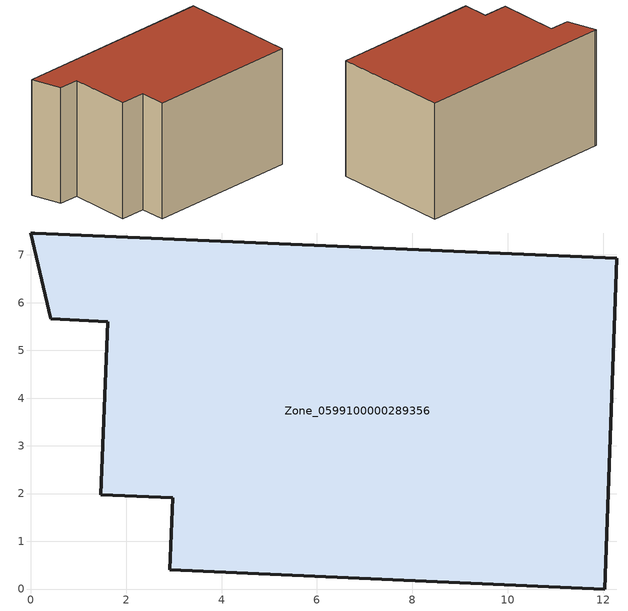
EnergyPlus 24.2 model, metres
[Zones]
Zone_0599100000289356
 floor ground (C_G): 12.29,6.93 12.03,0 2.91,0.41 2.98,1.92 1.47,1.98 1.62,5.6 0.42,5.66 0,7.45 0.08,7.46 z1.83
 wall outside (C_F): 0.42,5.66 1.62,5.6 1.47,1.98 2.98,1.92 2.91,0.41 12.03,0 12.29,6.93 0.08,7.46 0,7.45 0.42,5.66 z1.83:8.99
 roof outside (C_R): 12.29,6.93 0.08,7.46 0,7.45 0.42,5.66 1.62,5.6 1.47,1.98 2.98,1.92 2.91,0.41 12.03,0 z8.99
[BUILDING]
Pand.0599100000289356: North Axis=0; Terrain=City; Loads Convergence Tolerance Value=0.04; Temperature Convergence Tolerance Value=0.4; Solar Distribution=FullExterior; Maximum Number of Warmup Days=25; Minimum Number of Warmup Days=1
[Site:Location]
Rotterdam.The.Hague.AP_ZH_NLD Design_Conditions: Latitude=51.96; Longitude=4.45; Time Zone=1; Elevation=-4.5
[SITE:GROUNDTEMPERATURE:BUILDINGSURFACE]
18, 18, 18, 18, 18, 18, 18, 18, 18, 18, 18, 18
[MATERIAL] Thermal Absorptance=0.9; Solar Absorptance=0.7; Visible Absorptance=0.7
Name | Roughness | Thickness | Conductivity | Density | Specific Heat
G.TC.1975-1991 | MediumSmooth | 0.15 | 0.288461 | 540 | 1210
F.TC.1975-1991 | Rough | 0.3 | 0.230769 | 1920 | 840
R.TC.1975-1991 | MediumRough | 0.2 | 0.153846 | 1500 | 1000
[CONSTRUCTION]
C_G: G.TC.1975-1991
C_F: F.TC.1975-1991
C_R: R.TC.1975-1991
[ZONE]
Zone_0599100000289356: Type=1; Multiplier=1; Ceiling Height=Autocalculate; Volume=Autocalculate; Floor Area=autocalculate; Part of Total Floor Area=Yes
[ZONEINFILTRATION:DESIGNFLOWRATE]
Infil_Zone_0599100000289356: Zone or ZoneList or Space or SpaceList=Zone_0599100000289356; Schedule=AlwaysOn; Design Flow Rate Calculation Method=Flow/Area; Flow Rate per Floor Area=0.003; Constant Term Coefficient=1; Temperature Term Coefficient=0; Velocity Term Coefficient=0; Velocity Squared Term Coefficient=0
[HVACTEMPLATE:ZONE:IDEALLOADSAIRSYSTEM]
Zone_0599100000289356: Maximum Heating Supply Air Temperature=50; Minimum Cooling Supply Air Temperature=13; Maximum Heating Supply Air Humidity Ratio=0.0156; Minimum Cooling Supply Air Humidity Ratio=0.0077; Heating Limit=NoLimit; Cooling Limit=NoLimit; Dehumidification Control Type=ConstantSensibleHeatRatio; Cooling Sensible Heat Ratio=0.7; Dehumidification Setpoint=60; Humidification Control Type=None; Humidification Setpoint=30; Outdoor Air Method=None; Outdoor Air Flow Rate per Person=0.00944; Outdoor Air Flow Rate per Zone Floor Area=0; Outdoor Air Flow Rate per Zone=0; Demand Controlled Ventilation Type=None; Outdoor Air Economizer Type=NoEconomizer; Heat Recovery Type=None; Sensible Heat Recovery Effectiveness=0.7; Latent Heat Recovery Effectiveness=0.65
[ZONECONTROL:THERMOSTAT]
ThermostatControl_Zone_0599100000289356: Zone or ZoneList=Zone_0599100000289356; Control Type Schedule=DualSetpointControlType; Control 1=Thermostat_Zone_0599100000289356; Temperature Difference Between Cutout And Setpoint=0
[THERMOSTATSETPOINT:DUALSETPOINT]
Thermostat_Zone_0599100000289356: Heating Setpoint Temperature Schedule=HeatingSetpoint_Zone_0599100000289356; Cooling Setpoint Temperature Schedule=CoolingSetpoint_Zone_0599100000289356
[SCHEDULE:COMPACT]
HeatingSetpoint_Zone_0599100000289356: Through: 12/31, For: AllDays, Until: 24:00, 21
CoolingSetpoint_Zone_0599100000289356: Through: 12/31, For: AllDays, Until: 24:00, 24
DualSetpointControlType: Through: 12/31, For: AllDays, Until: 24:00, 4
AlwaysOn: Through: 12/31, For: AllDays, Until: 24:00, 1
